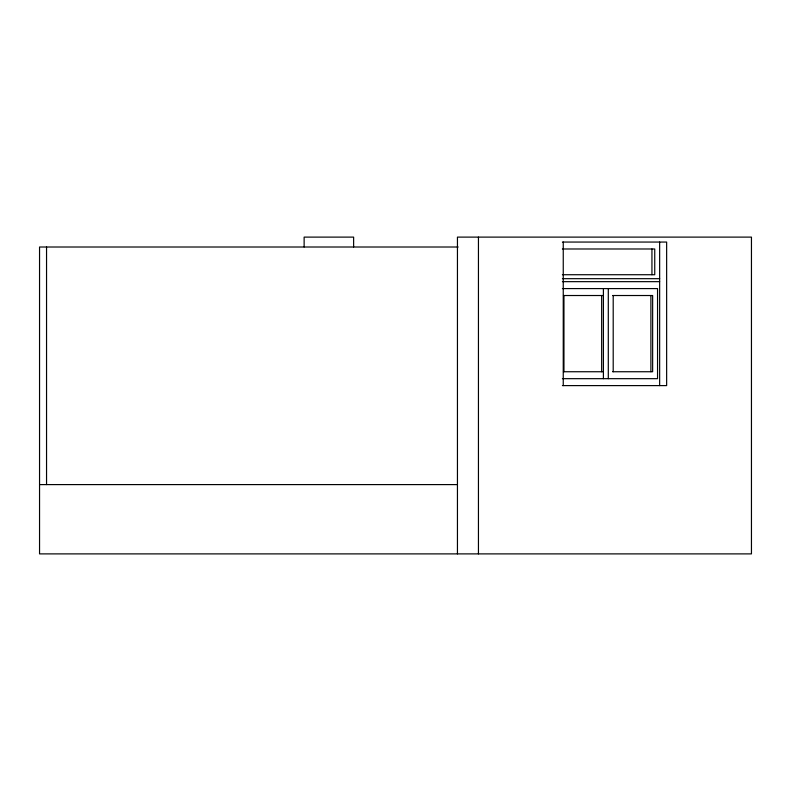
<?xml version="1.0" encoding="UTF-8"?>
<svg xmlns="http://www.w3.org/2000/svg" width="791" height="791" viewBox="0 0 791 791"><rect width="100%" height="100%" fill="white"/><g stroke="black" fill="none" stroke-linecap="round" stroke-linejoin="round"><path stroke-width="1.19" d="M562.411 242.056L666.645 242.056L666.645 385.603L562.411 385.603M458.157 247.01L39.55 247.01L39.55 553.888L751.45 553.888L751.45 237.112L457.445 237.112L457.445 553.888M562.391 248.987L654.74 248.987L654.74 274.724L562.391 274.724M562.411 278.679L659.645 278.679M562.411 281.655L659.645 281.655M562.391 288.586L657.548 288.586L657.548 378.671L562.391 378.671M563.439 295.518L603.404 295.518M612.679 295.518L652.644 295.518L652.644 371.74L612.679 371.74M563.439 371.74L603.404 371.74M39.55 484.596L457.445 484.596M659.645 242.056L659.645 385.603M651.942 248.987L651.942 274.724M650.894 295.518L650.894 371.74M613.203 295.518L613.203 371.74M608.299 288.586L608.299 378.671M603.404 288.586L603.404 378.671M601.654 295.518L601.654 371.74M563.953 295.518L563.953 371.74M563.251 242.056L563.251 385.603M478.446 237.112L478.446 553.888M353.626 246.96L353.626 237.112L304.13 237.112L304.13 246.96M46.55 247.01L46.55 484.596"/></g></svg>
